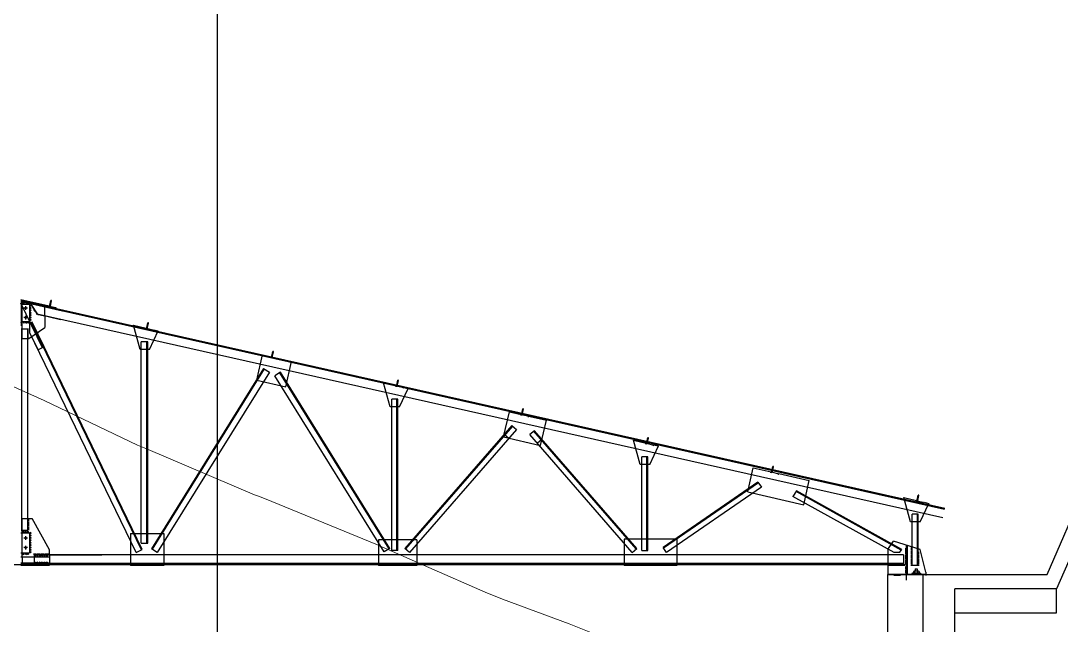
# Model space of a CAD drawing. Header units: inches. Extents: x 444671 to 463716, y 1783086 to 1794968.
# Drawn here: x 458216.31 to 458227.17, y 1789131.01 to 1789137.32 of the extents above; entities that cross this region are included whole.
import ezdxf

# ---------------------------------------------------------------- set-up
doc = ezdxf.new("R2010")
doc.units = ezdxf.units.IN
doc.header["$MEASUREMENT"] = 0
doc.linetypes.add('ACAD_ISO04W100', pattern=[30, 24, -3, 0, -3])
doc.linetypes.add('CENTER', pattern=[2, 1.25, -0.25, 0.25, -0.25])
for name, color, linetype in [('CONGTRINH', 2, 'Continuous'), ('PEGC', 3, 'Continuous'), ('Tam', 1, 'CENTER')]:
    doc.layers.add(name, color=color, linetype=linetype)

# ---------------------------------------------------------------- blocks, each defined once
blk = doc.blocks.new('A$C7D350064')
at = {"layer": 'CONGTRINH', "color": 0, "linetype": 'ACAD_ISO04W100', "lineweight": 25}
blk.add_line((0, 104.4528292075265), (0, 47.29566132416949), dxfattribs=at)
at = {"layer": 'CONGTRINH'}
for p, q in [((-2.050000097427983, 96.05571743915789), (-1.753227194421925, 95.98749379115179)), ((-2.050000097427983, 96.04545660573058), (7.596177440194879, 93.87680225912482)), ((-2.050000097427983, 96.04545660573058), (-1.611796097189654, 95.94472006568685)), ((-2.044509776344057, 96.03991259238683), (-2.050000097544398, 96.03991259238683)), ((-2.050000097427983, 96.0351957725361), (-1.936326866096351, 96.00906399823725)), ((-1.824476335314102, 95.55012543965131), (-2.050000097427983, 96.01672627264634)), ((-2.044509776344057, 95.78490993054584), (-2.044509776344057, 96.03991259238683)), ((-2.043447664007545, 96.00691106449813), (-2.027503071760293, 96.02285565482453)), ((-2.04315397242317, 96.02206526207738), (-2.02853726875037, 96.0074485600926)), ((-2.035000096715521, 95.78490993054584), (-2.035000096715521, 96.05179008515552)), ((-2.026276236341801, 96.00691106449813), (-2.010331644036341, 96.02285565482453)), ((-2.025982544757426, 96.02206526207738), (-2.011365841084626, 96.0074485600926)), ((-2.001276235154364, 96.00691106449813), (-1.985331642848905, 96.02285565482453)), ((-2.00098254356999, 96.02206526207738), (-1.986365839838982, 96.0074485600926)), ((-1.976276233966928, 96.00691106449813), (-1.960331641661469, 96.02285565482453)), ((-1.975982542382553, 96.02206526207738), (-1.961365838709753, 96.0074485600926)), ((-1.939124173368327, 95.9966207833495), (-1.934123997460119, 96.01886298181489)), ((-1.939124173368327, 95.9966207833495), (-1.934123997460119, 96.01886298181489)), ((-1.931246926018503, 96.02798071294092), (-1.933336446119938, 96.01868593576364)), ((-1.923441723105498, 96.0262260583695), (-1.925531243265141, 96.0169312809594)), ((-1.915636520192493, 96.02447140356526), (-1.917726040352136, 96.01517662638798)), ((-1.907831317337696, 96.02271674876101), (-1.909920837497339, 96.01342197158374)), ((-1.900026114424691, 96.0209620941896), (-1.902115634584334, 96.0116673167795)), ((-1.892220911569893, 96.01920743938535), (-1.894310431671329, 96.00991266220808)), ((-1.884415708656888, 96.01745278458111), (-1.886505228816532, 96.00815800740384)), ((-1.876610505743884, 96.0156981300097), (-1.878700025903527, 96.00640335259959)), ((-1.868805302889086, 96.01394347520545), (-1.870894822990522, 96.00464869779535)), ((-1.868805302889086, 96.01394347520545), (-1.870894822990522, 96.00464869779535)), ((-1.861000099976081, 96.0121888204012), (-1.863089620135725, 96.00289404322393)), ((-1.853194897121284, 96.01043416582979), (-1.85528441722272, 96.00113938841969)), ((-1.750594709010329, 95.97662778873928), (-1.734911817300599, 96.04484835965559)), ((-1.741610652476083, 95.98892765538767), (-1.729669250664301, 96.04087274707854)), ((-1.731695704336744, 96.04410902340896), (-1.734911817300599, 96.04484835965559)), ((-2.044509776344057, 96.0049099153839), (-1.960002423089463, 96.00490991515107)), ((-1.980797474621795, 95.96490991814062), (-2.019202715484425, 95.96490991814062)), ((-2.00000009505311, 95.98451772076078), (-2.00000009505311, 95.94611248443834)), ((-1.960002423089463, 96.00490991515107), (-1.960002423089463, 95.82490992755629)), ((-1.957442649290897, 95.98363144672476), (-1.941498057043646, 95.99957603728399)), ((-1.957442649290897, 95.9586314484477), (-1.941498057043646, 95.97457603900693)), ((-1.957442649349105, 95.93363145017065), (-1.941498057043646, 95.94957604072988)), ((-1.957442649349105, 95.9086314518936), (-1.941498057043646, 95.92457604245283)), ((-1.942288449965417, 95.98392513836734), (-1.956905153638218, 95.99854184035212)), ((-1.942288449965417, 95.95892514009029), (-1.956905153638218, 95.97354184207506)), ((-1.942288449965417, 95.93392514181323), (-1.956905153638218, 95.94854184379801)), ((-1.942288449965417, 95.90892514353618), (-1.956905153638218, 95.92354184552096)), ((-1.939124173368327, 95.9966207833495), (-1.881002597277984, 95.90442525199614)), ((-1.939124173368327, 95.9966207833495), (-1.880687804718036, 95.9039259115234)), ((-1.932198416558094, 95.98563478002325), (-1.938965877983719, 95.98136846232228)), ((-1.936326866096351, 96.00906399823725), (7.593937027093489, 93.86705646337941)), ((-1.936326866096351, 96.00906399823725), (-1.614036510291044, 95.93497426994145)), ((-1.927932098275051, 95.97886731941253), (-1.934699559700675, 95.97460100171156)), ((-1.923665779992007, 95.97209985880181), (-1.930433241417632, 95.96783354086801)), ((-1.919399461708963, 95.96533239795826), (-1.926166923134588, 95.9610660802573)), ((-1.915133143425919, 95.95856493734755), (-1.921900604909752, 95.95429861964658)), ((-1.910866825142875, 95.95179747673683), (-1.917634286626708, 95.94753115903586)), ((-1.906600506918039, 95.94503001612611), (-1.913367968343664, 95.94076369819231)), ((-1.902334188634995, 95.9382625555154), (-1.90910165006062, 95.9339962375816)), ((-1.898067870351952, 95.93149509467185), (-1.904835331835784, 95.92722877697088)), ((-1.893801552068908, 95.92472763406113), (-1.90056901355274, 95.92046131636016)), ((-1.889535233785864, 95.91796017345041), (-1.896302695269696, 95.91369385574944)), ((-1.885268915561028, 95.91119271283969), (-1.892036376986653, 95.9069263949059)), ((-1.881002597277984, 95.90442525199614), (-1.887770058703609, 95.90015893429518)), ((-1.883992849383503, 95.90509747806937), (-1.886082369543146, 95.89580270089209)), ((-1.880687804718036, 95.9039259115234), (7.573773309180979, 93.77934430073947)), ((-1.880687804718036, 95.9039259115234), (-1.634200228203554, 95.8472621073015)), ((-1.876187646528706, 95.90334282326512), (-1.878277166688349, 95.89404804608785)), ((-1.845389694208279, 96.00867951102555), (-1.847479214367922, 95.99938473361544)), ((-1.837584491295274, 96.0069248562213), (-1.839674011454917, 95.99763007904403)), ((-1.829779288440477, 96.00517020164989), (-1.831868808541913, 95.99587542423978)), ((-1.821974085527472, 96.00341554684564), (-1.824063605687115, 95.99412076943554)), ((-1.814168882614467, 96.0016608920414), (-1.81625840277411, 95.99236611486413)), ((-1.80636367975967, 95.99990623746999), (-1.808453199919313, 95.99061146005988)), ((-1.800647997006308, 95.88636107346974), (-1.800647997006308, 95.97787345713004)), ((-1.755467607523315, 95.97774799517356), (-1.753227194421925, 95.98749379115179)), ((-1.683661247545388, 95.96739728795364), (-1.735606345406268, 95.97933868831024)), ((-1.682374130235985, 95.9609448988922), (-1.681634793872945, 95.96416101162322)), ((-2.050000097369775, 95.8081784050446), (-2.036365842272062, 95.8218126585707)), ((-2.050000097369775, 95.82107401429676), (-2.035331645281985, 95.80640556383878)), ((-2.044509776344057, 95.82490992778912), (-1.960002423089463, 95.82490992755629)), ((-2.026276236341801, 95.82235015416518), (-2.010331644094549, 95.80640556383878)), ((-2.025982544757426, 95.80719595658593), (-2.011365841084626, 95.8218126585707)), ((-1.980797474680003, 95.86490992479958), (-2.019202715484425, 95.8649099250324)), ((-2.001276235154364, 95.82235015416518), (-1.985331642907113, 95.80640556383878)), ((-2.00098254356999, 95.80719595658593), (-1.986365839897189, 95.8218126585707)), ((-2.00000009505311, 95.88451772765256), (-2.00000009505311, 95.84611249133013)), ((-1.976276233966928, 95.82235015416518), (-1.960331641719677, 95.80640556383878)), ((-1.975982542382553, 95.80719595658593), (-1.961365838709753, 95.8218126585707)), ((-1.948723952576984, 95.82235015416518), (-1.964668544882443, 95.80640556383878)), ((-1.949017644161358, 95.80719595658593), (-1.963634347892366, 95.8218126585707)), ((-1.957442649349105, 95.88363145361654), (-1.941498057043646, 95.89957604417577)), ((-1.957442649349105, 95.85863145533949), (-1.941498057043646, 95.87457604589872)), ((-1.957442649349105, 95.83363145706244), (-1.941498057043646, 95.84957604762167)), ((-1.942288449965417, 95.88392514525913), (-1.956905153638218, 95.8985418472439)), ((-1.942288449965417, 95.85892514698207), (-1.956905153696425, 95.87354184896685)), ((-1.942288449965417, 95.83392514870502), (-1.956905153696425, 95.8485418506898)), ((-1.931092373211868, 95.81666950881481), (-1.956000092963222, 95.80463077919558)), ((-1.95600009302143, 95.70734555553645), (-1.956000092963222, 95.80463077919558)), ((-0.7915957599179819, 93.4407069068402), (-1.938295165193267, 95.81318815983832)), ((-1.813672147400212, 95.55534746334888), (-1.938295165193267, 95.81318815983832)), ((-0.7843929679365829, 93.44418825604953), (-1.931092373211868, 95.81666950881481)), ((-1.806469355418812, 95.55882881232537), (-1.931092373211868, 95.81666950881481)), ((-1.868382443615701, 95.9015881686937), (-1.870471963775344, 95.8922933912836)), ((-1.860577240760904, 95.89983351388946), (-1.862666760862339, 95.89053873671219)), ((-1.852772037847899, 95.89807885908522), (-1.854861558007542, 95.88878408190794)), ((-1.844966834934894, 95.8963242045138), (-1.847056355094537, 95.8870294271037)), ((-1.837161632080097, 95.89456954970956), (-1.839251152181532, 95.88527477253228)), ((-1.829356429167092, 95.89281489490531), (-1.831445949326735, 95.88352011772804)), ((-1.821551226312295, 95.8910602403339), (-1.82364074641373, 95.8817654629238)), ((-1.81374602339929, 95.88930558552966), (-1.815835543558933, 95.88001080835238)), ((-1.805940820486285, 95.88755093072541), (-1.808030340645928, 95.87825615354814)), ((-1.800647997006308, 95.88636107346974), (-1.800647997064516, 95.76252463948913)), ((-1.798135617631488, 95.885796276154), (-1.800225137732923, 95.87650149874389)), ((-0.7387268788297661, 95.74401452136226), (-0.723043987120036, 95.81223509227857)), ((-0.7297428222955205, 95.75631438801065), (-0.7178014204837382, 95.80825947970152)), ((-0.7198278740979731, 95.81149575603195), (-0.723043987120036, 95.81223509227857)), ((-2.050000097544398, 95.78490993054584), (-2.044509776344057, 95.78490993054584)), ((-2.046000097296201, 95.74723541433923), (-1.976000093971379, 95.74723541433923)), ((-2.043000097153708, 95.74723541433923), (-2.035000096773729, 95.74723541433923)), ((-2.043000097153708, 95.73923541489057), (-2.035000096773729, 95.73923541489057)), ((-2.043000097153708, 95.73123541544192), (-2.035000096773729, 95.73123541544192)), ((-2.043000097153708, 95.70723541709594), (-2.035000096773729, 95.70723541709594)), ((-2.043000097153708, 95.69923541764729), (-2.035000096773729, 95.69923541764729)), ((-2.043000097153708, 95.69123541819863), (-2.035000096773729, 95.69123541819863)), ((-2.038000097207259, 93.64723059465177), (-2.038000096916221, 95.74723541433923)), ((-2.035000096773729, 95.74723541433923), (-2.035000096715521, 95.78490993054584)), ((-2.035000096773729, 95.64859584253281), (-2.035000096773729, 95.74723541433923)), ((-1.976000093971379, 95.65256657334976), (-1.976000093971379, 95.74723541433923)), ((-1.976000093971379, 95.74723541433923), (-1.968000093591399, 95.74723541433923)), ((-1.976000093971379, 95.73923541489057), (-1.968000093591399, 95.73923541489057)), ((-1.976000093971379, 95.73123541544192), (-1.968000093591399, 95.73123541544192)), ((-1.976000093971379, 95.72323541599326), (-1.968000093591399, 95.72323541599326)), ((-1.976000093971379, 95.7152354165446), (-1.968000093591399, 95.7152354165446)), ((-1.976000093971379, 95.70723541709594), (-1.968000093591399, 95.70723541709594)), ((-1.976000093971379, 95.69923541764729), (-1.968000093591399, 95.69923541764729)), ((-1.976000093971379, 95.69123541819863), (-1.968000093591399, 95.69123541819863)), ((-1.966000093496405, 95.64859584253281), (-1.800647997064516, 95.76252463948913)), ((-0.8474173975992016, 93.41372645180672), (-1.95600009302143, 95.70734555553645)), ((-1.869493785139639, 95.52836700808257), (-1.95600009302143, 95.70734555553645)), ((-0.8050000383518636, 95.53259851504117), (-0.8750000416184776, 95.78560251486488)), ((-0.8750000416184776, 95.78560251486488), (-0.741359364183154, 95.75488052377477)), ((-0.743599777284544, 95.74513472779654), (-0.741359364183154, 95.75488052377477)), ((-0.6717934173066169, 95.73478402057663), (-0.7237385151674971, 95.74672542093322)), ((-0.7050000336021185, 95.53259851504117), (-0.6146640035440214, 95.72575515671633)), ((-0.6705062999972142, 95.72833163151518), (-0.669766963692382, 95.7315477442462)), ((-0.6656334014842287, 95.7272114250809), (-0.6633929883828387, 95.73695722105913)), ((-0.6633929883828387, 95.73695722105913), (-0.6146640035440214, 95.72575515671633)), ((-2.043000097153708, 95.66723541985266), (-2.035000096773729, 95.66723541985266)), ((-2.043000097153708, 95.659235420404), (-2.035000096773729, 95.659235420404)), ((-2.043000097153708, 95.65123542095535), (-2.035000096773729, 95.65123542095535)), ((-2.035000096773729, 95.64859584253281), (-1.976000093971379, 95.64859584253281)), ((-1.976000093971379, 95.68323541874997), (-1.968000093591399, 95.68323541874997)), ((-1.976000093971379, 95.67523541930132), (-1.968000093591399, 95.67523541930132)), ((-1.976000093971379, 95.66723541985266), (-1.968000093591399, 95.66723541985266)), ((-1.976000093971379, 95.659235420404), (-1.968000093591399, 95.659235420404)), ((-1.976000093971379, 95.65123542095535), (-1.968000093591399, 95.65123542095535)), ((-1.976000094262417, 93.64723059465177), (-1.976000093971379, 95.64859584253281)), ((-1.976000093971379, 95.64859584253281), (-1.966000093496405, 95.64859584253281)), ((-0.7950000381679274, 93.51209310488775), (-0.7950000378768891, 95.61259850952774)), ((-0.7250000345520675, 95.61259850952774), (-0.7950000378768891, 95.61259850952774)), ((-0.7330000352230854, 93.51209310488775), (-0.7330000349320471, 95.61259850952774)), ((-0.7250000348431058, 93.51209310488775), (-0.7250000345520675, 95.61259850952774)), ((-1.806469355418812, 95.55882881232537), (-1.869493785139639, 95.52836700808257)), ((-0.7050000336021185, 95.53259851504117), (-0.8050000383518636, 95.53259851504117)), ((0.4129575992119499, 95.21123632998206), (0.4737198305665515, 95.47555200546049)), ((0.4737198305665515, 95.47555200546049), (0.5636406977428123, 95.4548805442173)), ((0.5662731831544079, 95.44401454203762), (0.5819560748059303, 95.5122351127211)), ((0.5752572396304458, 95.45631440845318), (0.5871986415004358, 95.50825950014405)), ((0.5851721878279932, 95.51149577647448), (0.5819560748059303, 95.5122351127211)), ((0.5614002846414223, 95.44513474823907), (0.5636406977428123, 95.4548805442173)), ((0.6332066446193494, 95.43478404101916), (0.5812615467584692, 95.44672544137575)), ((0.6344937619287521, 95.4283316519577), (0.635233098291792, 95.43154776468873)), ((0.6393666604417376, 95.42721144575626), (0.6416070735431276, 95.43695724150166)), ((0.6416070735431276, 95.43695724150166), (0.7761881372425705, 95.40601906948723)), ((0.7154259058879688, 95.1417033940088), (0.7761881372425705, 95.40601906948723)), ((0.4852767597185448, 95.33437399123795), (-0.685308645828627, 93.45067355851643)), ((0.4920716307242401, 95.3301514647901), (-0.6785137748229317, 93.44645103206858)), ((0.5447318810038269, 95.29742688452825), (-0.625853524543345, 93.41372645180672)), ((0.4852767597185448, 95.33437399123795), (0.5447318810038269, 95.29742688452825)), ((0.6596310487366281, 95.29429255030118), (0.6001759274513461, 95.25734544335864)), ((1.742544963839464, 93.4190506557934), (0.6001759274513461, 95.25734544335864)), ((1.795205214177258, 93.45177523605525), (0.6528361777309328, 95.2900700236205)), ((1.802000085182954, 93.4559977625031), (0.6596310487366281, 95.29429255030118)), ((0.4129575992119499, 95.21123632998206), (0.7154259058879688, 95.1417033940088)), ((1.805000085500069, 94.93259855592623), (1.735000082233455, 95.18560255598277)), ((1.735000082233455, 95.18560255598277), (1.868640759668779, 95.15488056465983)), ((1.866400346567389, 95.14513476891443), (1.868640759668779, 95.15488056465983)), ((1.871273245080374, 95.14401456248015), (1.886956136790104, 95.21223513339646)), ((1.88025730161462, 95.15631442889571), (1.892198703426402, 95.20825952081941)), ((1.938206706545316, 95.13478406146169), (1.886261608684435, 95.14672546205111)), ((1.890172249753959, 95.21149579714984), (1.886956136790104, 95.21223513339646)), ((1.905000090249814, 94.93259855592623), (1.995336120366119, 95.12575519783422)), ((1.939493823912926, 95.12833167263307), (1.940233160217758, 95.13154778513126)), ((1.944366722367704, 95.12721146619879), (1.946607135469094, 95.13695726194419)), ((1.946607135469094, 95.13695726194419), (1.995336120366119, 95.12575519783422)), ((1.905000090249814, 94.93259855592623), (1.805000085500069, 94.93259855592623)), ((1.822000086132903, 93.43272645003162), (1.822000086365733, 95.0125985504128)), ((1.885000089358073, 95.0125985504128), (1.822000086365733, 95.0125985504128)), ((1.877000088687055, 93.43272645003162), (1.877000088919885, 95.0125985504128)), ((1.885000089067034, 93.43272645003162), (1.885000089358073, 95.0125985504128)), ((2.990342524368316, 94.6194324688986), (3.050952273362782, 94.883084845962)), ((3.050952273362782, 94.883084845962), (3.173640821652953, 94.85488058510236)), ((3.171400408551563, 94.84513478935696), (3.173640821652953, 94.85488058510236)), ((3.17627330700634, 94.84401458292268), (3.191956198716071, 94.91223515383899)), ((3.185257363540586, 94.85631444933824), (3.197198765352368, 94.90825954126194)), ((3.24320676852949, 94.83478408190422), (3.191261670668609, 94.84672548249364)), ((3.195172311679926, 94.91149581759237), (3.191956198716071, 94.91223515383899)), ((3.244493885838892, 94.8283316930756), (3.245233222143725, 94.83154780557379)), ((3.24936678429367, 94.82721148664132), (3.25160719739506, 94.83695728238672)), ((3.25160719739506, 94.83695728238672), (3.436199645278975, 94.7945222419221)), ((3.075749480165541, 94.7388630900532), (1.958855863602366, 93.45507747377269)), ((3.081785025075078, 94.73361216648482), (1.964891408511903, 93.4498265502043)), ((3.075749480165541, 94.7388630900532), (3.123279396328144, 94.69751206762157)), ((3.375589896284509, 94.53086986485869), (3.436199645278975, 94.7945222419221)), ((3.123279396328144, 94.69751206762157), (2.006385779764969, 93.41372645134106)), ((2.990342524368316, 94.6194324688986), (3.375589896284509, 94.53086986485869)), ((2.996985618956387, 94.64832992688753), (3.044515535177197, 94.6069789044559)), ((3.311376155586913, 94.68469604454003), (3.263846239366103, 94.6433450221084)), ((4.333614520495757, 93.41372645110823), (3.263846239366103, 94.6433450221084)), ((4.375108891748823, 93.44982654997148), (3.305340610677376, 94.67944512097165)), ((4.38114443665836, 93.45507747330703), (3.311376155586913, 94.68469604454003)), ((4.481273368932307, 94.54401460336521), (4.496956260642037, 94.61223517428152)), ((4.490257425466552, 94.55631446978077), (4.502198827278335, 94.60825956170447)), ((4.5001723736641, 94.6114958380349), (4.496956260642037, 94.61223517428152)), ((3.39014001673786, 94.59416288137436), (3.342610100517049, 94.55281185894273)), ((4.415000209410209, 94.33259859704413), (4.345000206143595, 94.58560259686783)), ((4.345000206143595, 94.58560259686783), (4.478640883578919, 94.5548806055449)), ((4.476400470477529, 94.54513480979949), (4.478640883578919, 94.5548806055449)), ((4.548206830455456, 94.53478410257958), (4.496261732594576, 94.54672550293617)), ((4.515000214159954, 94.33259859704413), (4.605336244218051, 94.52575523871928)), ((4.549493947764859, 94.52833171351813), (4.550233284069691, 94.53154782624915)), ((4.554366846219636, 94.52721150708385), (4.556607259379234, 94.53695730282925)), ((4.556607259379234, 94.53695730282925), (4.605336244218051, 94.52575523871928)), ((4.432000210101251, 93.43272644979879), (4.432000210217666, 94.4125985915307)), ((4.495000213210005, 94.4125985915307), (4.432000210217666, 94.4125985915307)), ((4.487000212655403, 93.43272644979879), (4.487000212830026, 94.4125985915307)), ((4.495000213035382, 93.43272644979879), (4.495000213210005, 94.4125985915307)), ((4.515000214159954, 94.33259859704413), (4.415000209410209, 94.33259859704413)), ((5.538819424051326, 94.04637540038675), (5.596634425164666, 94.29787062574178)), ((5.596634425164666, 94.29787062574178), (5.783640945504885, 94.25488062622026)), ((5.786273430916481, 94.24401462380774), (5.801956322568003, 94.31223519472405)), ((5.795257487392519, 94.2563144902233), (5.807198889204301, 94.308259582147)), ((5.805172435590066, 94.31149585847743), (5.801956322568003, 94.31223519472405)), ((5.781400532403495, 94.24513483024202), (5.783640945504885, 94.25488062622026)), ((5.853206892381422, 94.23478412302211), (5.801261794520542, 94.2467255233787)), ((5.854494009690825, 94.22833173396066), (5.855233345995657, 94.23154784669168)), ((5.85936690820381, 94.22721152752638), (5.8616073213052, 94.23695732350461)), ((5.8616073213052, 94.23695732350461), (6.181382243579719, 94.16344585549086)), ((8.663198201160412, 93.18473341036588), (9.099354338133708, 94.18668796774)), ((9.264785721490625, 94.18668796774), (8.763333792856429, 93.03473342070356)), ((5.645340422925074, 94.1481525967829), (4.655622878810391, 93.465588852996)), ((5.649882286787033, 94.14156689494848), (4.66016474267235, 93.4590031511616)), ((5.681107600859832, 94.09629019489512), (4.691390056686942, 93.41372645110823)), ((5.645340422925074, 94.1481525967829), (5.681107600859832, 94.09629019489512)), ((6.123567242466379, 93.91195063013583), (6.181382243579719, 94.16344585549086)), ((5.538819424051326, 94.04637540038675), (6.123567242466379, 93.91195063013583)), ((6.04931997670792, 94.05528374458663), (6.009578667930327, 93.99765885365196)), ((7.068810788623523, 93.41372645064257), (6.009578667930327, 93.99765885365196)), ((7.141365845105611, 93.43900315207429), (6.044778112845961, 94.04869804275222)), ((7.14590770896757, 93.4455888539087), (6.04931997670792, 94.05528374458663)), ((7.237530371407047, 93.73259863792919), (7.167530368140433, 93.98560263775289)), ((7.167530368140433, 93.98560263775289), (7.301171045575757, 93.95488064666279)), ((7.298930632532574, 93.94513485068455), (7.301171045575757, 93.95488064666279)), ((7.303803530987352, 93.94401464425027), (7.319486422697082, 94.01223521516658)), ((7.312787587521598, 93.95631451089866), (7.32472898933338, 94.00825960258953)), ((7.322702535660937, 94.01149587891996), (7.319486422697082, 94.01223521516658)), ((7.370736992452294, 93.93478414346464), (7.318791894591413, 93.94672554382123)), ((7.337530376156792, 93.73259863792919), (7.427866406273097, 93.92575527960435)), ((7.372024109819904, 93.92833175440319), (7.372763446124736, 93.93154786713421)), ((7.376897008274682, 93.92721154796891), (7.379137421376072, 93.93695734394714)), ((7.379137421376072, 93.93695734394714), (7.427866406273097, 93.92575527960435)), ((-2.046000097587239, 93.74252751562744), (-2.031000096874777, 93.74252751562744)), ((-2.035000097064767, 93.76921953028068), (-1.976000094262417, 93.76920462073758)), ((-2.035000097064767, 93.64723059465177), (-2.035000097064767, 93.76921953028068)), ((-1.976000094262417, 93.64723059465177), (-1.976000094262417, 93.76920462073758)), ((-1.976000074646436, 93.76920462073758), (-1.934016231098212, 93.76919401111081)), ((-1.976000094262417, 93.75752751459368), (-1.961000093491748, 93.75752751459368)), ((-1.976000094262417, 93.74252751562744), (-1.961000093549956, 93.74252751562744)), ((-1.750000496045686, 93.43973019905388), (-1.933016428840347, 93.76922401110642)), ((7.337530376156792, 93.73259863792919), (7.237530371407047, 93.73259863792919)), ((7.317530375265051, 93.81259863241576), (7.254530372272711, 93.81259863241576)), ((7.254530372156296, 93.27672646008432), (7.254530372272711, 93.81259863241576)), ((7.309530374768656, 93.27672646008432), (7.309530374885071, 93.81259863241576)), ((7.317530375148635, 93.27672646008432), (7.317530375265051, 93.81259863241576)), ((-2.046000097587239, 93.72752751666121), (-2.031000096874777, 93.72752751666121)), ((-2.046000097587239, 93.71252751769498), (-2.031000096874777, 93.71252751769498)), ((-2.046000097587239, 93.68252751976252), (-2.031000096874777, 93.68252751976252)), ((-2.046000097587239, 93.66752752079628), (-2.031000096874777, 93.66752752079628)), ((-2.046000097587239, 93.65252752183005), (-2.031000096874777, 93.65252752183005)), ((-2.046000097587239, 93.64723059465177), (-2.035000097064767, 93.64723059465177)), ((-2.035000097064767, 93.6192265455611), (-2.035000097064767, 93.64723059465177)), ((-2.035000097064767, 93.64723059465177), (-1.976000094262417, 93.64723059465177)), ((-2.033020150498487, 93.63840080820955), (-2.017075558251236, 93.62245621788315)), ((-2.032726458914112, 93.6232466106303), (-2.018109755241312, 93.63786331261508)), ((-2.008020149311051, 93.63840080820955), (-1.992075557005592, 93.62245621765032)), ((-2.007726457726676, 93.6232466106303), (-1.993109754053876, 93.63786331261508)), ((-1.983020148123614, 93.63840080820955), (-1.967075555876363, 93.62245621765032)), ((-1.98272645653924, 93.6232466106303), (-1.96810975286644, 93.63786331261508)), ((-1.976000094262417, 93.72752751666121), (-1.961000093549956, 93.72752751666121)), ((-1.976000094262417, 93.71252751769498), (-1.961000093549956, 93.71252751769498)), ((-1.976000094262417, 93.69752751872875), (-1.961000093549956, 93.69752751872875)), ((-1.976000094262417, 93.68252751976252), (-1.961000093549956, 93.68252751976252)), ((-1.976000094262417, 93.66752752079628), (-1.961000093549956, 93.66752752079628)), ((-1.976000094262417, 93.65252752183005), (-1.961000093549956, 93.65252752183005)), ((-1.957442649640143, 93.60795234376565), (-1.941498057392891, 93.62389693432488)), ((-1.942288450314663, 93.60824603540823), (-1.956905153987464, 93.622862737393)), ((-2.050000097719021, 93.6192265455611), (-1.960002423438709, 93.6192265455611)), ((-2.035000097122975, 93.40923082758673), (-2.035000097064767, 93.6192265455611)), ((-1.980797475029249, 93.56422654935159), (-2.019202715833671, 93.56422654935159)), ((-2.000000095402356, 93.58383435220458), (-2.000000095402356, 93.54542911588214)), ((-1.960002423438709, 93.6192265455611), (-1.960002423438709, 93.40923082758673)), ((-1.957442649698351, 93.5829523454886), (-1.941498057392891, 93.59889693604782)), ((-1.957442649698351, 93.55795234721154), (-1.941498057392891, 93.57389693777077)), ((-1.957442649698351, 93.53295234893449), (-1.941498057392891, 93.54889693949372)), ((-1.957442649698351, 93.50795235065743), (-1.941498057392891, 93.52389694121666)), ((-1.942288450314663, 93.58324603713118), (-1.956905153987464, 93.59786273911595)), ((-1.942288450314663, 93.55824603885412), (-1.956905153987464, 93.5728627408389)), ((-1.942288450314663, 93.53324604057707), (-1.956905153987464, 93.54786274256185)), ((-1.942288450314663, 93.50824604230002), (-1.956905154045671, 93.5228627442848)), ((-0.9039893261506222, 93.61209309799597), (-0.9039893262088299, 93.27872646111064)), ((-0.9039893261506222, 93.61209309799597), (-0.5572374610928819, 93.61209309799597)), ((-0.5572374610928819, 93.61209309799597), (-0.5572374611510895, 93.27872646111064)), ((2.085149640974123, 93.54372644238174), (1.682515672175214, 93.54372644261457)), ((1.682515672175214, 93.54372644261457), (1.682515672117006, 93.2787264608778)), ((2.085149640974123, 93.54372644238174), (2.085149640915915, 93.27872646064498)), ((4.248287004244048, 93.55315506691113), (4.248287004244048, 93.27872646041214)), ((4.79840772395255, 93.5531550666783), (4.248287004244048, 93.55315506691113)), ((4.79840772395255, 93.5531550666783), (4.798407723894343, 93.27872646041214)), ((7.000000332365744, 93.44539014738984), (7.060232267016545, 93.53272644244134)), ((7.337530376156792, 93.44272644864395), (7.060232267016545, 93.53272644244134)), ((-2.050000097719021, 93.40923082758673), (-1.960002423438709, 93.40923082758673)), ((-2.035000097122975, 93.3682208172977), (-2.035000097122975, 93.40923082758673)), ((-2.031464057334233, 93.40667105396278), (-2.015519465086982, 93.39072646363638)), ((-2.031170365749858, 93.39151685638353), (-2.016553662077058, 93.40613355836831)), ((-1.980797475029249, 93.46422655624337), (-2.019202715833671, 93.46422655624337)), ((-2.006170364562422, 93.39151685638353), (-1.991553660889622, 93.40613355836831)), ((-2.001016989699565, 93.40667105396278), (-1.985072397394106, 93.39072646363638)), ((-2.000000095402356, 93.48383435909636), (-2.000000095402356, 93.44542912277393)), ((-1.981464054959361, 93.40667105396278), (-1.965519462712109, 93.39072646363638)), ((-1.981170363374986, 93.39151685638353), (-1.966553659702186, 93.40613355836831)), ((-1.957442649698351, 93.48295235238038), (-1.941498057392891, 93.49889694293961)), ((-1.957442649698351, 93.45795235410333), (-1.941498057392891, 93.47389694466256)), ((-1.957442649698351, 93.43295235582627), (-1.941498057392891, 93.4488969463855)), ((-1.957442649698351, 93.40795235754922), (-1.941498057392891, 93.42389694810845)), ((-1.942288450314663, 93.48324604402296), (-1.956905154045671, 93.49786274600774)), ((-1.942288450314663, 93.45824604574591), (-1.956905154045671, 93.47286274773069)), ((-1.942288450372871, 93.43324604746886), (-1.956905154045671, 93.44786274945363)), ((-1.942288450372871, 93.4082460491918), (-1.956905154045671, 93.42286275117658)), ((-1.910209440917242, 93.38922645361163), (-1.910209440917242, 93.40422645257786)), ((-1.895209440204781, 93.38922645361163), (-1.895209440204781, 93.40422645257786)), ((-1.880209439492319, 93.38922645361163), (-1.880209439492319, 93.40422645257786)), ((-1.865209438779857, 93.38922645361163), (-1.865209438779857, 93.40422645257786)), ((-1.850209438067395, 93.38922645361163), (-1.850209438067395, 93.40422645257786)), ((-1.835209437354933, 93.38922645361163), (-1.835209437354933, 93.40422645257786)), ((-1.820209436642472, 93.38922645361163), (-1.820209436642472, 93.40422645257786)), ((-1.80520943593001, 93.38922645361163), (-1.80520943593001, 93.40422645257786)), ((-1.790209435217548, 93.38922645361163), (-1.790209435217548, 93.40422645257786)), ((-1.775209434505086, 93.38922645361163), (-1.775209434505086, 93.40422645257786)), ((-1.760209433792625, 93.38922645361163), (-1.760209433792625, 93.40422645257786)), ((-1.750000496103894, 93.38922645361163), (-1.750000496045686, 93.43973019905388)), ((-0.8474173975992016, 93.41372645180672), (-0.7843929679365829, 93.44418825604953)), ((-0.7950000381679274, 93.51209310488775), (-0.7250000348431058, 93.51209310488775)), ((-0.625853524543345, 93.41372645180672), (-0.685308645828627, 93.45067355851643)), ((1.802000085182954, 93.4559977625031), (1.742544963839464, 93.4190506557934)), ((1.885000089067034, 93.43272645003162), (1.822000086132903, 93.43272645003162)), ((2.006385779764969, 93.41372645134106), (1.958855863602366, 93.45507747377269)), ((4.333614520495757, 93.41372645110823), (4.38114443665836, 93.45507747330703)), ((4.432000210101251, 93.43272644979879), (4.495000213035382, 93.43272644979879)), ((4.691390056686942, 93.41372645110823), (4.655622878810391, 93.465588852996)), ((7.000000332365744, 93.44539014738984), (7.000000332365744, 93.18472646642476)), ((7.123933635128196, 93.41372645064257), (7.068810788623523, 93.41372645064257)), ((7.123933635128196, 93.41372645064257), (7.14590770896757, 93.4455888539087)), ((7.183530368842185, 93.45613490138203), (7.193530369317159, 93.45613490138203)), ((7.183530368842185, 93.4411349024158), (7.193530369317159, 93.4411349024158)), ((7.183530368842185, 93.42613490344957), (7.193530369317159, 93.42613490344957)), ((7.183530368842185, 93.41315062367357), (7.193530369317159, 93.41315062367357)), ((7.193530369317159, 93.48785565258004), (7.193530369258951, 93.18472646642476)), ((7.197530369448941, 93.12523691100068), (7.197530369507149, 93.46095376973972)), ((7.201530369697139, 93.4853484747), (7.201530369638931, 93.18472646642476)), ((7.211530370172113, 93.45613490138203), (7.201530369697139, 93.45613490138203)), ((7.211530370172113, 93.4411349024158), (7.201530369697139, 93.4411349024158)), ((7.211530370172113, 93.42613490344957), (7.201530369697139, 93.42613490344957)), ((7.211530370172113, 93.41315062367357), (7.201530369697139, 93.41315062367357)), ((7.25193037209101, 93.45815062057227), (7.241930371616036, 93.45815062057227)), ((7.25193037209101, 93.44315062160604), (7.241930371616036, 93.44315062160604)), ((7.25193037209101, 93.4281506226398), (7.241930371616036, 93.4281506226398)), ((7.25193037209101, 93.41315062367357), (7.241930371616036, 93.41315062367357)), ((7.329930375795811, 93.41315062367357), (7.319930375320837, 93.41315062367357)), ((7.397530378948431, 93.20812037005089), (7.337530376156792, 93.44272644864395)), ((-2.050000097719021, 93.3682208172977), (-1.750000496103894, 93.3682208172977)), ((-2.050000097719021, 93.30522645940073), (-1.750000496103894, 93.30522645940073)), ((7.165530367929023, 93.29872645856813), (-2.050000097719021, 93.29872645996511)), ((-2.050000097719021, 93.29872645996511), (-1.202526018430945, 93.29872645973228)), ((-2.035000097122975, 93.3682208172977), (-2.035000097122975, 93.28922646050341)), ((-1.910209440917242, 93.38922645361163), (-1.910209440917242, 93.3682208172977)), ((-1.910209440917242, 93.3887264537625), (-1.202526018430945, 93.38872645352967)), ((-1.910209440917242, 93.36023225495592), (-1.910209440917242, 93.30395269929431)), ((-1.910209440917242, 93.29722645995207), (-1.910209440917242, 93.2792264611926)), ((7.16553036798723, 93.38872645236552), (-1.909484688367229, 93.3887264537625)), ((-1.892053304531146, 93.36948434566148), (-1.907997896778397, 93.38542893598787)), ((-1.892053304531146, 93.29848998831585), (-1.907997896836605, 93.31443457887508)), ((-1.907207503856625, 93.36977803707123), (-1.892590800183825, 93.384394739056)), ((-1.907207503914833, 93.29878367995843), (-1.892590800183825, 93.31340038194321)), ((-1.86705330334371, 93.36948434566148), (-1.882997895590961, 93.38542893598787)), ((-1.86705330334371, 93.29848998831585), (-1.882997895590961, 93.31443457887508)), ((-1.882207502669189, 93.36977803707123), (-1.867590798996389, 93.384394739056)), ((-1.882207502727397, 93.29878367995843), (-1.867590798996389, 93.31340038194321)), ((-1.842053302156273, 93.36948434566148), (-1.857997894403525, 93.38542893598787)), ((-1.842053302156273, 93.29848998831585), (-1.857997894461732, 93.31443457887508)), ((-1.857207501481753, 93.36977803707123), (-1.842590797808953, 93.384394739056)), ((-1.857207501539961, 93.29878367995843), (-1.842590797808953, 93.31340038194321)), ((-1.817053300968837, 93.36948434566148), (-1.832997893216088, 93.38542893598787)), ((-1.817053300968837, 93.29848998831585), (-1.832997893274296, 93.31443457887508)), ((-1.832207500294317, 93.36977803707123), (-1.817590796621516, 93.384394739056)), ((-1.832207500352524, 93.29878367995843), (-1.817590796621516, 93.31340038194321)), ((-1.792053299781401, 93.36948434566148), (-1.807997892028652, 93.38542893598787)), ((-1.792053299781401, 93.36948434566148), (-1.807997892028652, 93.38542893598787)), ((-1.792053299781401, 93.29848998831585), (-1.80799789208686, 93.31443457887508)), ((-1.807207499165088, 93.36977803707123), (-1.79259079543408, 93.384394739056)), ((-1.807207499165088, 93.36977803707123), (-1.79259079543408, 93.384394739056)), ((-1.807207499165088, 93.29878367995843), (-1.79259079543408, 93.31340038194321)), ((-1.767053298593964, 93.36948434566148), (-1.782997890841216, 93.38542893598787)), ((-1.767053298593964, 93.29848998831585), (-1.782997890899424, 93.31443457887508)), ((-1.782207497919444, 93.36977803707123), (-1.767590794246644, 93.384394739056)), ((-1.782207497977652, 93.29878367995843), (-1.767590794246644, 93.31340038194321)), ((-1.750000496103894, 93.38922645361163), (-1.750000496103894, 93.3682208172977)), ((-1.750000496103894, 93.3682208172977), (-1.750000496103894, 93.29722645995207)), ((7.16553036798723, 93.38872645236552), (7.165530367929023, 93.2887264592573)), ((7.183530368783977, 93.39815062470734), (7.193530369317159, 93.39815062470734)), ((7.183530368783977, 93.38315062574111), (7.193530369317159, 93.38315062574111)), ((7.183530368783977, 93.36815062677488), (7.193530369317159, 93.36815062677488)), ((7.183530368783977, 93.35315062780865), (7.193530369317159, 93.35315062780865)), ((7.183530368783977, 93.33815062884241), (7.193530369317159, 93.33815062884241)), ((7.183530368783977, 93.32315062987618), (7.193530369258951, 93.32315062987618)), ((7.183530368783977, 93.30815063090995), (7.193530369258951, 93.30815063090995)), ((7.211530370172113, 93.39815062470734), (7.201530369697139, 93.39815062470734)), ((7.211530370172113, 93.38315062574111), (7.201530369697139, 93.38315062574111)), ((7.211530370172113, 93.36815062677488), (7.201530369697139, 93.36815062677488)), ((7.211530370113906, 93.35315062780865), (7.201530369697139, 93.35315062780865)), ((7.211530370113906, 93.33815062884241), (7.201530369697139, 93.33815062884241)), ((7.211530370113906, 93.32315062987618), (7.201530369638931, 93.32315062987618)), ((7.211530370113906, 93.30815063090995), (7.201530369638931, 93.30815063090995)), ((7.25193037209101, 93.39815062470734), (7.241930371616036, 93.39815062470734)), ((7.25193037209101, 93.38315062574111), (7.241930371616036, 93.38315062574111)), ((7.251930372032803, 93.36815062677488), (7.241930371616036, 93.36815062677488)), ((7.251930372032803, 93.35315062780865), (7.241930371616036, 93.35315062780865)), ((7.251930372032803, 93.33815062884241), (7.241930371557828, 93.33815062884241)), ((7.251930372032803, 93.32315062987618), (7.241930371557828, 93.32315062987618)), ((7.251930372032803, 93.30815063090995), (7.241930371557828, 93.30815063090995)), ((7.329930375795811, 93.39815062470734), (7.319930375320837, 93.39815062470734)), ((7.329930375795811, 93.38315062574111), (7.319930375320837, 93.38315062574111)), ((7.329930375795811, 93.36815062677488), (7.319930375262629, 93.36815062677488)), ((7.329930375795811, 93.35315062780865), (7.319930375262629, 93.35315062780865)), ((7.329930375795811, 93.33815062884241), (7.319930375262629, 93.33815062884241)), ((7.329930375795811, 93.32315062987618), (7.319930375262629, 93.32315062987618)), ((7.329930375737604, 93.30815063090995), (7.319930375262629, 93.30815063090995)), ((-11.99971450160956, 93.28872586996295), (7.162571878521703, 93.28872680757195)), ((-2.050000097719021, 93.28872646065429), (7.000000332365744, 93.2887264592573)), ((-2.050000097719021, 93.2792264611926), (-2.035000097122975, 93.2792264611926)), ((-2.035000097122975, 93.2792264611926), (-1.750000496103894, 93.2792264611926)), ((-2.028676950198133, 93.27943665767089), (-2.028676950198133, 93.28922646050341)), ((-2.013676949485671, 93.27943665767089), (-2.013676949485671, 93.28922646050341)), ((-1.998676948773209, 93.27943665767089), (-1.998676948773209, 93.28922646050341)), ((-1.983676948060747, 93.27943665767089), (-1.983676948060747, 93.28922646050341)), ((-1.968676947348285, 93.27943665767089), (-1.968676947348285, 93.28922646050341)), ((-1.953676946635824, 93.27943665767089), (-1.953676946635824, 93.28922646050341)), ((-1.938676945923362, 93.27943665767089), (-1.938676945923362, 93.28922646050341)), ((-1.9236769452109, 93.27943665767089), (-1.9236769452109, 93.28922646050341)), ((-1.908676944498438, 93.27943665767089), (-1.908676944498438, 93.28922646050341)), ((-1.893676943785977, 93.27943665767089), (-1.893676943785977, 93.28922646050341)), ((-1.878676943073515, 93.27943665767089), (-1.878676943073515, 93.28922646050341)), ((-1.863676942361053, 93.27943665767089), (-1.863676942361053, 93.28922646050341)), ((-1.848676941648591, 93.27943665767089), (-1.848676941648591, 93.28922646050341)), ((-1.83367694093613, 93.27943665767089), (-1.83367694093613, 93.28922646050341)), ((-1.818676940223668, 93.27943665767089), (-1.818676940223668, 93.28922646050341)), ((-1.803676939511206, 93.27943665767089), (-1.803676939511206, 93.28922646050341)), ((-1.788676938798744, 93.27943665767089), (-1.788676938798744, 93.28922646050341)), ((-1.773676938086282, 93.27943665767089), (-1.773676938086282, 93.28922646050341)), ((-1.758676937373821, 93.27943665767089), (-1.758676937373821, 93.28922646050341)), ((-1.750000496103894, 93.28922646050341), (-1.750000496103894, 93.2792264611926)), ((-0.5572374611510895, 93.27872646111064), (-0.9039893262088299, 93.27872646111064)), ((2.085149640915915, 93.27872646064498), (1.682515672117006, 93.2787264608778)), ((4.798407723894343, 93.27872646041214), (4.248287004244048, 93.27872646041214)), ((6.997530359949451, 93.28922645933926), (6.997530359949451, 93.2812264598906)), ((6.997530359949451, 93.2812264598906), (7.180032585805748, 93.2812264598906)), ((7.007763909059577, 93.28180427034386), (7.007763909059577, 93.28922645933926)), ((7.022763909772038, 93.28180427034386), (7.022763909772038, 93.28922645933926)), ((7.0377639104845, 93.28180427034386), (7.0377639104845, 93.28922645933926)), ((7.052763911138754, 93.28180427034386), (7.052763911196962, 93.28922645933926)), ((7.067763911851216, 93.28180427034386), (7.067763911909424, 93.28922645933926)), ((7.082763912621886, 93.28180427034386), (7.082763912621886, 93.28922645933926)), ((7.097763913334347, 93.28180427034386), (7.097763913334347, 93.28922645933926)), ((7.112763914046809, 93.28180427034386), (7.112763914046809, 93.28922645933926)), ((7.127763914759271, 93.28180427011102), (7.127763914759271, 93.28922645933926)), ((7.142763915471733, 93.28180427011102), (7.142763915471733, 93.28922645933926)), ((7.157763916184194, 93.28180427011102), (7.157763916184194, 93.28922645933926)), ((7.17003916419344, 93.28922645933926), (7.180032585805748, 93.28922645933926)), ((7.180032585805748, 93.2812264598906), (7.180032585805748, 93.28922645933926)), ((7.183530368783977, 93.29315063194372), (7.193530369258951, 93.29315063194372)), ((7.183530368783977, 93.26315063401125), (7.193530369258951, 93.26315063401125)), ((7.183530368783977, 93.24815063504502), (7.193530369258951, 93.24815063504502)), ((7.183530368783977, 93.23315063607879), (7.193530369258951, 93.23315063607879)), ((7.183530368783977, 93.21815063711256), (7.193530369258951, 93.21815063711256)), ((7.183530368783977, 93.20315063814633), (7.193530369258951, 93.20315063814633)), ((7.183530368783977, 93.1881506391801), (7.193530369258951, 93.1881506391801)), ((7.211530370113906, 93.29315063194372), (7.201530369638931, 93.29315063194372)), ((7.211530370113906, 93.27815063297749), (7.201530369638931, 93.27815063297749)), ((7.211530370113906, 93.26315063401125), (7.201530369638931, 93.26315063401125)), ((7.211530370113906, 93.24815063504502), (7.201530369638931, 93.24815063504502)), ((7.211530370113906, 93.23315063607879), (7.201530369638931, 93.23315063607879)), ((7.211530370113906, 93.21815063711256), (7.201530369638931, 93.21815063711256)), ((7.211530370113906, 93.20315063814633), (7.201530369638931, 93.20315063814633)), ((7.211530370113906, 93.1881506391801), (7.201530369638931, 93.1881506391801)), ((7.251930372032803, 93.29315063194372), (7.241930371557828, 93.29315063194372)), ((7.251930372032803, 93.27815063297749), (7.241930371557828, 93.27815063297749)), ((7.250753085594624, 93.1929264657665), (7.250753085594624, 93.18472646642476)), ((7.344307662802748, 93.1929264657665), (7.250753085594624, 93.1929264657665)), ((7.317530375148635, 93.27672646008432), (7.254530372156296, 93.27672646008432)), ((7.25888943427708, 93.2009305646643), (7.334618108172435, 93.2009305646643)), ((7.25888943427708, 93.1929264657665), (7.25888943427708, 93.2009305646643)), ((7.334618108172435, 93.1929264657665), (7.25888943427708, 93.1929264657665)), ((7.26757188240299, 93.21596994693391), (7.26757188240299, 93.20112646534108)), ((7.282383354031481, 93.20112646534108), (7.282383354031481, 93.21604653634131)), ((7.287571883352939, 93.24093131464906), (7.307571884302888, 93.24093131464906)), ((7.287571883352939, 93.24093131464906), (7.287571883352939, 93.22093397332355)), ((7.287571883352939, 93.22093397332355), (7.307571884302888, 93.22093397332355)), ((7.307571884302888, 93.24093131464906), (7.307571884302888, 93.22093397332355)), ((7.312760413624346, 93.20112646534108), (7.312760413624346, 93.21604653634131)), ((7.329930375737604, 93.29315063194372), (7.319930375262629, 93.29315063194372)), ((7.329930375737604, 93.27815063297749), (7.319930375262629, 93.27815063297749)), ((7.327571885252837, 93.21596994693391), (7.327571885252837, 93.20112646534108)), ((7.334618108172435, 93.2009305646643), (7.334618108172435, 93.1929264657665)), ((7.344307662802748, 93.1929264657665), (7.344307662802748, 93.18472646642476)), ((7.397530378948431, 93.20812037005089), (7.397530378948431, 93.17272646725178)), ((7.000000332482159, 93.18472741474397), (7.370000350230839, 93.18472741148435)), ((7.000000331841875, 86.8467718353495), (7.000000332482159, 93.18472741474397)), ((7.397530378948431, 93.18472646642476), (7.000000332365744, 93.18472646642476)), ((7.132571876281872, 93.17268060636707), (7.062571872898843, 93.17268060636707)), ((7.077417012711521, 93.18472646642476), (7.077417012711521, 93.17272646725178)), ((7.37000034970697, 87.44677179399878), (7.370000350230839, 93.18478946550749)), ((7.370000350230839, 93.18472741148435), (8.663198201160412, 93.18473341036588)), ((8.763333792856429, 93.03473342070356), (7.700000365904998, 93.03473342093639)), ((7.700000365381129, 89.28478975058533), (7.700000365904998, 93.03473247564398)), ((8.763333743496332, 92.7848658701405), (8.763333792856429, 93.03473342070356)), ((7.70000036584679, 92.78486587968655), (8.763333743496332, 92.7848658701405))]:
    blk.add_line(p, q, dxfattribs=at)
for centre, major_axis, ratio, start_param, end_param in [((-1.732300615869462, 96.04147765855305), (0.001909188288985718, 0.001909188288985718), 0.9999999992623327, 5.271827950960374, 6.842624227774179), ((-2.00000009505311, 95.96490991814062), (0.006149688566918336, 0.006149688566918335), 0.9999999999605778, 5.497787143762427, 11.78097245094201), ((-1.733814014936797, 95.98713532509282), (0.005656854189363265, 0.005656854189363265), 0.9999999999007972, 2.130235297785301, 3.701031573840916), ((-1.684266159078106, 95.96476592309773), (0.001909188288993523, 0.001909188288993523), 0.9999999992581058, 5.271827950963601, 6.84262422777726), ((-2.00000009505311, 95.8649099250324), (0.006149688566912517, 0.006149688566912517), 0.9999999999608364, 5.497787143762556, 11.78097245094214), ((-0.7204327856306918, 95.80886439117603), (-0.00190918828855781, 0.00190918828855781), 0.999999999714545, 3.701031624630811, 5.271827900520256), ((-0.7219461846980266, 95.7545220577158), (0.00565685418944103, 0.00565685418944103), 0.9999999999238471, 2.130235297797401, 3.701031573608954), ((-0.6723983288393356, 95.73215265572071), (-0.00190918828855781, 0.00190918828855781), 0.999999999714545, 3.701031624630811, 5.271827900520256), ((0.5845672762952745, 95.50886441161856), (-0.00190918828904884, 0.00190918828904884), 0.9999999998579108, 3.701031624712133, 5.271827900584743), ((0.5830538772279397, 95.45452207815833), (-0.005656854189782792, 0.005656854189782792), 0.9999999997524723, 0.5594389711463661, 2.130235246890058), ((0.6326017330866307, 95.43215267616324), (-0.001909188289041413, 0.001909188289041413), 0.9999999998645123, 3.701031624714292, 5.271827900587712), ((1.888053939153906, 95.15452209860086), (0.005656854189363645, 0.005656854189363645), 0.9999999999002653, 2.130235297786793, 3.701031573841155), ((1.889567338221241, 95.20886443206109), (0.001909188288993523, 0.001909188288993523), 0.9999999992581058, 5.271827950963601, 6.84262422777726), ((1.937601795012597, 95.13215269660577), (0.001909188288993523, 0.001909188288993523), 0.9999999992581058, 5.271827950963601, 6.84262422777726), ((3.193054001079872, 94.8545221190434), (0.005656854188593347, 0.005656854188593346), 0.9999999999514111, 2.130235297757126, 3.701031573818149), ((3.194567400147207, 94.90886445273645), (-0.00190918828904884, 0.00190918828904884), 0.9999999998579108, 3.701031624712133, 5.271827900584743), ((3.242601856996771, 94.8321527170483), (-0.001909188289041413, 0.001909188289041413), 0.9999999998645123, 3.701031624714292, 5.271827900587712), ((4.499567462131381, 94.60886447317898), (-0.001909188289041413, 0.001909188289041413), 0.9999999998645123, 3.701031624714292, 5.271827900587712), ((4.498054063064046, 94.55452213948593), (0.005656854189363645, 0.005656854189363645), 0.9999999999002653, 2.130235297786793, 3.701031573841155), ((4.547601918922737, 94.53215273749083), (-0.001909188289041413, 0.001909188289041413), 0.9999999998645123, 3.701031624714292, 5.271827900587712), ((5.804567524057347, 94.30886449362151), (-0.001909188289259622, 0.001909188289259622), 0.9999999997880393, 3.701031624743561, 5.27182789989674), ((5.803054124990012, 94.25452216016129), (0.005656854188593347, 0.005656854188593346), 0.9999999999514111, 2.130235297757126, 3.701031573818149), ((5.852601980848704, 94.2321527581662), (-0.001909188289252194, 0.001909188289252195), 0.9999999997946408, 3.701031624745721, 5.271827899899709), ((7.320584225119092, 93.95452218060382), (0.005656854189363645, 0.005656854189363645), 0.9999999999002653, 2.130235297786793, 3.701031573841155), ((7.322097624128219, 94.00886451406404), (-0.001909188289041413, 0.001909188289041413), 0.9999999998645123, 3.701031624714292, 5.271827900587712), ((7.370132080919575, 93.93215277860872), (-0.001909188289041413, 0.001909188289041413), 0.9999999998645123, 3.701031624714292, 5.271827900587712), ((-2.000000095402356, 93.56422654935159), (-0.006149688566479549, 0.006149688566479549), 0.9999999998924937, 3.926990817040995, 10.21017612422058), ((-2.000000095402356, 93.46422655624337), (0.006149688566918336, 0.006149688566918335), 0.9999999999605778, 5.497787143762427, 11.78097245094201), ((7.297571883827914, 93.13787222118117), (0.05915765145983524, 0.05915765145983523), 0.9999999999812975, 0.9052138630542323, 1.152152686598218), ((7.275071735843085, 93.19780704495497), (0.01389494228397722, 0.01389494228397722), 0.9999999999712734, 0.40414422058434, 1.176993931442486), ((7.297510820615571, 93.16178136202507), (0.03954708278130508, 0.03954708278130506), 0.999999999981312, 0.5092366312692519, 1.059290789679507), ((7.297571883827914, 93.13787222118117), (-0.05915765145828235, 0.05915765145828235), 0.9999999999946141, -1.15215268708345, -0.9052138632669778), ((7.320072031812742, 93.19780704495497), (0.01389494228361577, 0.01389494228361577), 0.9999999999585004, 0.393802395083352, 1.166652105650728)]:
    blk.add_ellipse(centre, major_axis=major_axis, ratio=ratio, start_param=start_param, end_param=end_param, dxfattribs=at)
at = {"layer": 'PEGC', "lineweight": 13}
blk.add_lwpolyline([(-2.920162986440118, 95.5), (-2.047930257976986, 95.1069713504985), (-1.805878407729324, 95), (-0.8332684432389215, 94.53455435833894), (-0.7458119568764232, 94.5), (0.3907041095662862, 94.01623693690635), (0.4313471073983237, 94), (0.5109224388143048, 93.96824141498655), (1.654702465806622, 93.5), (2.208374322450254, 93.25563477608375), (2.797264836612158, 93), (2.977674123016186, 92.92630331008695), (3.675796903553419, 92.66974243614823), (4.093002029345371, 92.5), (4.433323666278739, 92.34739190270193), (5.459640767774545, 92), (5.528747909353115, 91.97096857335418), (5.663422316429205, 91.92261022375897), (6.432013566314708, 91.67233270732686), (7.020493528165389, 91.5), (7.597632934572175, 91.3241826351732), (8.106170806335285, 91.17873205454089), (8.656188424909487, 91.01016551651992), (9.623415764479432, 90.81942610722035)], dxfattribs=at)

msp = doc.modelspace()

# ---------------------------------------------------------------- block references
at = {"layer": 'Tam'}
msp.add_blockref('A$C7D350064', (458218.3630074381, 1789038.354758239), dxfattribs=at)

doc.saveas('drawing.dxf')
